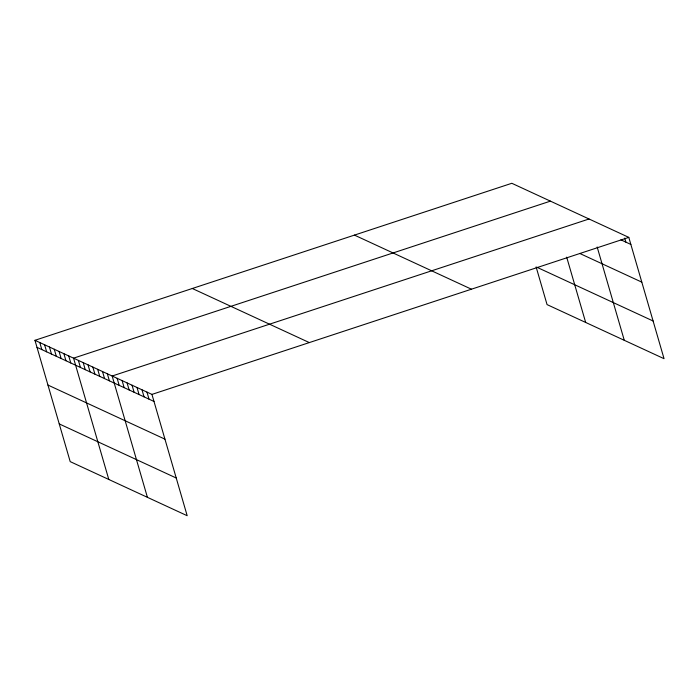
<?xml version="1.0" encoding="UTF-8"?>
<svg xmlns="http://www.w3.org/2000/svg" width="699" height="699" viewBox="0 0 699 699"><rect width="100%" height="100%" fill="white"/><g stroke="black" fill="none" stroke-linecap="round" stroke-linejoin="round"><path stroke-width="1.05" d="M34.95 340.308L151.945 394.402L187.183 515.713L70.197 461.62L34.95 340.308L511.817 183.287L628.803 237.38L664.05 358.692L547.055 304.598L536.107 266.896M550.419 201.137L73.561 358.159L108.799 479.47M589.03 218.988L112.163 376.01L147.41 497.321M151.945 394.402L628.803 237.38M620.913 239.836L630.856 244.432M579.829 253.484L641.813 282.143M537.068 267.341L653.093 320.99M354.445 235.109L471.441 289.194M192.312 288.495L309.308 342.58M36.995 347.359L153.99 401.453M47.951 385.062L164.947 439.155M59.24 423.909L176.227 478.002M624.714 238.106L625.885 242.134M597.164 246.992L624.277 340.299M566.688 257.145L585.666 322.449M146.965 392.104L149.018 399.155M141.993 389.797L144.046 396.857M137.021 387.499L139.075 394.551M132.05 385.201L134.103 392.253M127.078 382.903L129.132 389.955M122.107 380.606L124.16 387.657M117.135 378.308L119.188 385.359M107.34 373.773L109.385 380.824M102.508 371.545L104.562 378.596M97.685 369.317L99.739 376.368M92.862 367.08L94.907 374.131M88.039 364.852L90.084 371.903M83.207 362.624L85.261 369.675M78.384 360.387L80.429 367.438M68.729 355.922L70.782 362.973M63.906 353.694L65.951 360.745M59.083 351.466L61.128 358.517M54.251 349.229L56.304 356.28M49.428 347.001L51.473 354.052M44.605 344.773L46.65 351.824M39.773 342.536L41.826 349.587"/></g></svg>
